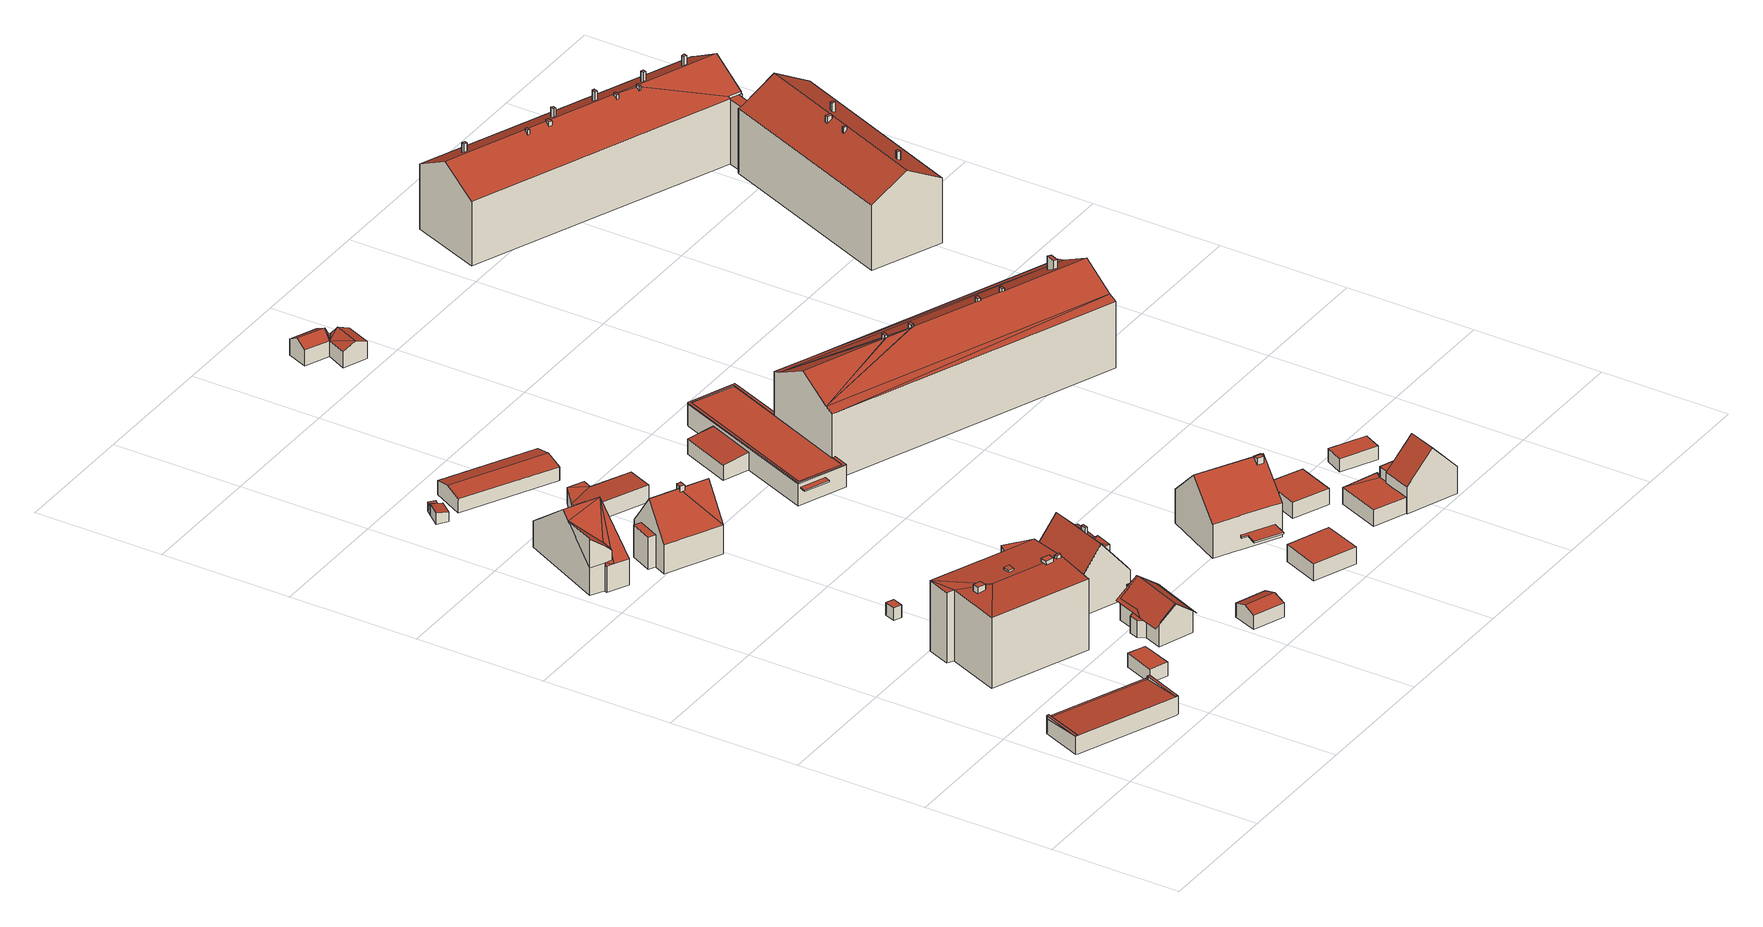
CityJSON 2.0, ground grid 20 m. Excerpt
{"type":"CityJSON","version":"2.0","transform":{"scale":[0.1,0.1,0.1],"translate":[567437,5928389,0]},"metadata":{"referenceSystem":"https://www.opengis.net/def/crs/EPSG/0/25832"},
"CityObjects":{
"building1":{"type":"Building","attributes":{"Grundfläche 2D":"115.410833","Grundhöhe NN":"0.922"},"children":["building1-1","building1-2"],"geometry":[{"type":"Solid","lod":"3","boundaries":[[[[0,1,2,3,4,5,6,7]],[[4,8,9,5]],[[0,7,10,11,12,13,2,1]],[[13,14,3,2]],[[14,15,4,3]],[[15,16,8,4]],[[16,17,9,8]],[[17,18,5,9]],[[18,19,6,5]],[[19,10,7,6]],[[11,10,19,18,17,16,15,14,13,12]]]],"semantics":{"surfaces":[{"type":"RoofSurface"},{"type":"WallSurface"},{"type":"GroundSurface"}],"values":[[0,0,1,1,1,1,1,1,1,1,2]]}}]},
"building1-1":{"type":"BuildingInstallation","parents":["building1"],"geometry":[{"type":"MultiSurface","lod":"3","boundaries":[[[1,2,20,21,22]],[[2,3,20]],[[23,22,21,20,3,4]],[[22,23,1]]],"semantics":{"surfaces":[{"type":"RoofSurface"},{"type":"WallSurface"}],"values":[0,1,1,1]}}]},
"building1-2":{"type":"BuildingInstallation","parents":["building1"],"geometry":[{"type":"MultiSurface","lod":"3","boundaries":[[[7,0,24,25]],[[25,24,5,6]],[[25,6,7]],[[0,5,24]]],"semantics":{"surfaces":[{"type":"RoofSurface"},{"type":"WallSurface"}],"values":[0,1,1,1]}}]},
"building2":{"type":"Building","attributes":{"Grundfläche 2D":"14.601699","Grundhöhe NN":"0.722"},"geometry":[{"type":"Solid","lod":"3","boundaries":[[[[26,27,28,29]],[[30,31,29,28]],[[31,32,26,29]],[[32,33,27,26]],[[33,30,28,27]],[[33,32,31,30]]]],"semantics":{"surfaces":[{"type":"RoofSurface"},{"type":"WallSurface"},{"type":"GroundSurface"}],"values":[[0,1,1,1,1,2]]}}]},
"building3":{"type":"Building","attributes":{"Grundfläche 2D":"208.062470","Grundhöhe NN":"0.824"},"children":["building3-1","building3-2","building3-3","building3-4","building3-5"],"geometry":[{"type":"Solid","lod":"3","boundaries":[[[[34,35,36]],[[35,37,36]],[[38,37,35]],[[39,40,41,42,37,38,43]],[[36,37,42,41,40,39,44,45]],[[46,45,44]],[[34,36,47,48]],[[35,34,48,49]],[[38,35,49,50]],[[43,38,50,51]],[[44,39,43,51,52]],[[46,44,52,53]],[[45,46,53,54]],[[36,45,54,47]],[[48,47,54,53,52,51,50,49]]]],"semantics":{"surfaces":[{"type":"RoofSurface"},{"type":"WallSurface"},{"type":"GroundSurface"}],"values":[[0,0,0,0,0,0,1,1,1,1,1,1,1,1,2]]}}]},
"building3-1":{"type":"BuildingInstallation","parents":["building3"],"geometry":[{"type":"MultiSurface","lod":"3","boundaries":[[[55,56,57,58]],[[59,56,55,60,40]],[[57,56,59,61]],[[62,58,57,61,41]],[[55,58,62,60]]],"semantics":{"surfaces":[{"type":"RoofSurface"},{"type":"WallSurface"}],"values":[0,1,1,1,1]}}]},
"building3-2":{"type":"BuildingInstallation","parents":["building3"],"geometry":[{"type":"MultiSurface","lod":"3","boundaries":[[[63,64,65,66]],[[66,65,67,68]],[[63,66,68,69]],[[64,63,69,70]],[[65,64,70,67]]],"semantics":{"surfaces":[{"type":"RoofSurface"},{"type":"WallSurface"}],"values":[0,1,1,1,1]}}]},
"building3-3":{"type":"BuildingInstallation","parents":["building3"],"geometry":[{"type":"MultiSurface","lod":"3","boundaries":[[[71,72,73,74]],[[74,73,75,76]],[[71,74,76,77]],[[72,71,77,78]],[[73,72,78,75]]],"semantics":{"surfaces":[{"type":"RoofSurface"},{"type":"WallSurface"}],"values":[0,1,1,1,1]}}]},
"building3-4":{"type":"BuildingInstallation","parents":["building3"],"geometry":[{"type":"MultiSurface","lod":"3","boundaries":[[[79,80,81,82,83,84]],[[85,86,82,81,87]],[[83,82,86,88]],[[88,42,89,90,80,79,84,83]],[[81,80,90,87]]],"semantics":{"surfaces":[{"type":"RoofSurface"},{"type":"WallSurface"}],"values":[0,1,1,1,1]}}]},
"building3-5":{"type":"BuildingInstallation","parents":["building3"],"geometry":[{"type":"MultiSurface","lod":"3","boundaries":[[[91,92,93,94]],[[95,96,94,93]],[[97,95,93,92]],[[96,98,91,94]],[[98,97,92,91]],[[97,98,96,95]]],"semantics":{"surfaces":[{"type":"RoofSurface"},{"type":"WallSurface"},{"type":"OuterCeilingSurface"}],"values":[0,1,1,1,1,2]}}]},
"building4":{"type":"Building","attributes":{"Grundfläche 2D":"2.267957","Grundhöhe NN":"0.990"},"geometry":[{"type":"Solid","lod":"3","boundaries":[[[[99,100,101,102]],[[103,104,102,101]],[[104,105,99,102]],[[105,106,100,99]],[[106,103,101,100]],[[106,105,104,103]]]],"semantics":{"surfaces":[{"type":"RoofSurface"},{"type":"WallSurface"},{"type":"GroundSurface"}],"values":[[0,1,1,1,1,2]]}}]},
"building5":{"type":"Building","attributes":{"Grundfläche 2D":"85.194456","Grundhöhe NN":"0.977"},"children":["building5-1","building5-2","building5-3"],"geometry":[{"type":"Solid","lod":"3","boundaries":[[[[107,108,109,110,111,112,113,114]],[[115,116,117,118,119,120]],[[112,117,116]],[[111,117,112]],[[121,122,123]],[[124,123,122,117,111,110,109]],[[125,117,122]],[[107,114,126,123,124,108]],[[109,108,124]],[[113,112,126,114]],[[126,112,116,115,120,127,128]],[[123,126,128,129]],[[121,123,129,130]],[[125,122,121,130,131]],[[118,117,125,131,132,119]],[[120,119,132,127]],[[132,131,130,129,128,127]]]],"semantics":{"surfaces":[{"type":"RoofSurface"},{"type":"WallSurface"},{"type":"GroundSurface"}],"values":[[0,0,0,0,0,0,0,1,1,1,1,1,1,1,1,1,2]]}}]},
"building5-1":{"type":"BuildingInstallation","parents":["building5"],"geometry":[{"type":"MultiSurface","lod":"3","boundaries":[[[133,134,135,136,137,138]],[[139,138,137,136,140,141]],[[133,138,139,142]],[[143,135,134,133,142,144]],[[136,135,143,140]]],"semantics":{"surfaces":[{"type":"RoofSurface"},{"type":"WallSurface"}],"values":[0,1,1,1,1]}}]},
"building5-2":{"type":"BuildingInstallation","parents":["building5"],"geometry":[{"type":"MultiSurface","lod":"3","boundaries":[[[145,146,147,148,149,150,151]],[[152,153,154,149,148,147]],[[154,155,150,149]],[[155,156,151,150]],[[156,157,145,151]],[[145,157,152,147,146]]],"semantics":{"surfaces":[{"type":"RoofSurface"},{"type":"WallSurface"}],"values":[0,1,1,1,1,1]}}]},
"building5-3":{"type":"BuildingInstallation","parents":["building5"],"geometry":[{"type":"MultiSurface","lod":"3","boundaries":[[[158,159,160,161]],[[162,163,161,160]],[[163,164,158,161]],[[164,165,159,158]],[[165,162,160,159]],[[165,164,163,162]]],"semantics":{"surfaces":[{"type":"RoofSurface"},{"type":"WallSurface"},{"type":"OuterCeilingSurface"}],"values":[0,1,1,1,1,2]}}]},
"building6":{"type":"Building","attributes":{"Grundfläche 2D":"4.482988","Grundhöhe NN":"0.812"},"geometry":[{"type":"Solid","lod":"3","boundaries":[[[[166,167,168,169]],[[167,166,170,171]],[[168,167,171,172]],[[169,168,172,173]],[[166,169,173,170]],[[172,171,170,173]]]],"semantics":{"surfaces":[{"type":"RoofSurface"},{"type":"WallSurface"},{"type":"GroundSurface"}],"values":[[0,1,1,1,1,2]]}}]},
"building7":{"type":"Building","attributes":{"Grundfläche 2D":"52.013666","Grundhöhe NN":"0.354"},"children":["building7-1"],"geometry":[{"type":"Solid","lod":"3","boundaries":[[[[174,175,176,177]],[[178,179,180,181,182,183,184,185,186]],[[187,188,189,183,182,181,190,191]],[[189,184,183]],[[192,193,194,195,196,183]],[[197,183,196,198]],[[176,199,200,201,197,198,202,177]],[[203,182,201,200,204]],[[192,203,204,195,194,193]],[[205,174,177,202]],[[206,199,176,175]],[[175,174,205,206]],[[199,206,205,202,198,196,195,204,200]],[[182,181,180,179,178,186,185,184,183,197,201]],[[190,181,182,203,192,183,184,189,188,187,191]]]],"semantics":{"surfaces":[{"type":"RoofSurface"},{"type":"WallSurface"},{"type":"GroundSurface"}],"values":[[0,0,0,0,1,1,1,1,1,1,1,1,2,0,0]]}}]},
"building7-1":{"type":"BuildingInstallation","parents":["building7"],"geometry":[{"type":"MultiSurface","lod":"3","boundaries":[[[207,208,209,210,211,193,212]],[[211,213,194,193]],[[212,193,194,214]],[[207,212,214,215]],[[208,207,215,216]],[[209,208,216,217]],[[218,213,211,210]],[[210,209,217,218]],[[214,194,213,218,217,216,215]]],"semantics":{"surfaces":[{"type":"RoofSurface"},{"type":"WallSurface"},{"type":"OuterCeilingSurface"}],"values":[0,1,1,1,1,1,1,1,2]}}]},
"building8":{"type":"Building","attributes":{"Grundfläche 2D":"1.202273","Grundhöhe NN":"0.799"},"geometry":[{"type":"Solid","lod":"3","boundaries":[[[[219,220,221,222]],[[173,223,222,221]],[[223,224,219,222]],[[224,225,220,219]],[[225,173,221,220]],[[225,224,223,173]]]],"semantics":{"surfaces":[{"type":"RoofSurface"},{"type":"WallSurface"},{"type":"GroundSurface"}],"values":[[0,1,1,1,1,2]]}}]},
"building9":{"type":"Building","attributes":{"Grundfläche 2D":"87.547357","Grundhöhe NN":"0.305"},"children":["building9-1","building9-2"],"geometry":[{"type":"Solid","lod":"3","boundaries":[[[[226,227,228,229,230,231,232,233,234,235,236]],[[237,228,230]],[[228,237,229]],[[228,227,238,239]],[[230,228,239,231]],[[230,229,237]],[[240,241,242,243]],[[244,245,246,247]],[[242,241,248,249]],[[243,242,249,250]],[[240,243,250,251]],[[246,245,252,253]],[[247,246,253,254]],[[244,247,254,255]],[[240,251,256,238,227,226,236,257,248,241]],[[239,238,256,258]],[[232,231,239,258,259]],[[244,255,257,236,235,234,233,232,259,252,245]],[[252,259,258,256,251,250,249,248,257,255,254,253]]]],"semantics":{"surfaces":[{"type":"RoofSurface"},{"type":"WallSurface"},{"type":"GroundSurface"}],"values":[[0,0,0,0,0,0,0,0,1,1,1,1,1,1,1,1,1,1,2]]}}]},
"building9-1":{"type":"BuildingInstallation","parents":["building9"],"geometry":[{"type":"MultiSurface","lod":"3","boundaries":[[[260,261,262,263,264,265,266,267]],[[266,265,268]],[[262,261,269]],[[269,270,271,268,265,264,263,262]]],"semantics":{"surfaces":[{"type":"RoofSurface"},{"type":"WallSurface"}],"values":[0,1,1,1]}}]},
"building9-2":{"type":"BuildingInstallation","parents":["building9"],"geometry":[{"type":"MultiSurface","lod":"3","boundaries":[[[272,273,274,275,276,277,278,279]],[[280,274,273,281]],[[237,229,282,277,276,275,274,280,230]],[[283,284,279,278,277,282]],[[272,279,284,228]],[[228,281,273,272]]],"semantics":{"surfaces":[{"type":"RoofSurface"},{"type":"WallSurface"}],"values":[0,1,1,1,1,1]}}]},
"building10":{"type":"Building","attributes":{"Grundfläche 2D":"95.408971","Grundhöhe NN":"0.649"},"children":["building10-1","building10-2","building10-3","building10-4"],"geometry":[{"type":"Solid","lod":"3","boundaries":[[[[285,286,287,288,289,290,291,292,293]],[[294,295,296,297,291,290,289,288]],[[287,286,285,293,298,299]],[[295,294,288,287,299,300]],[[297,296,295,300,301]],[[298,293,292,291,297,301]],[[300,299,298,301]]]],"semantics":{"surfaces":[{"type":"RoofSurface"},{"type":"WallSurface"},{"type":"GroundSurface"}],"values":[[0,0,1,1,1,1,2]]}}]},
"building10-1":{"type":"BuildingInstallation","parents":["building10"],"geometry":[{"type":"MultiSurface","lod":"3","boundaries":[[[302,303,304,305]],[[306,303,302,307,308]],[[306,309,304,303]],[[310,311,305,304,309]],[[311,307,302,305]]],"semantics":{"surfaces":[{"type":"RoofSurface"},{"type":"WallSurface"}],"values":[0,1,1,1,1]}}]},
"building10-2":{"type":"BuildingInstallation","parents":["building10"],"geometry":[{"type":"MultiSurface","lod":"3","boundaries":[[[312,313,314,315]],[[313,316,314]],[[317,312,315]],[[315,314,318,319]],[[315,319,317]],[[316,318,314]]],"semantics":{"surfaces":[{"type":"RoofSurface"},{"type":"WallSurface"}],"values":[0,0,0,1,1,1]}}]},
"building10-3":{"type":"BuildingInstallation","parents":["building10"],"geometry":[{"type":"MultiSurface","lod":"3","boundaries":[[[320,321,322,323]],[[324,325,323,322]],[[325,326,320,323]],[[326,327,321,320]],[[327,324,322,321]],[[327,326,325,324]]],"semantics":{"surfaces":[{"type":"RoofSurface"},{"type":"WallSurface"},{"type":"OuterCeilingSurface"}],"values":[0,1,1,1,1,2]}}]},
"building10-4":{"type":"BuildingInstallation","parents":["building10"],"geometry":[{"type":"MultiSurface","lod":"3","boundaries":[[[328,329,330,331]],[[332,333,331,330]],[[333,334,328,331]],[[334,335,329,328]],[[335,332,330,329]],[[335,334,333,332]]],"semantics":{"surfaces":[{"type":"RoofSurface"},{"type":"WallSurface"},{"type":"OuterCeilingSurface"}],"values":[0,1,1,1,1,2]}}]},
"building11":{"type":"Building","attributes":{"Grundfläche 2D":"19.928875","Grundhöhe NN":"0.539"},"geometry":[{"type":"Solid","lod":"3","boundaries":[[[[336,337,338,339]],[[340,336,339,341]],[[341,339,338,342,343]],[[340,341,343,344]],[[337,336,340,344,345]],[[338,337,345,342]],[[343,342,345,344]]]],"semantics":{"surfaces":[{"type":"RoofSurface"},{"type":"WallSurface"},{"type":"GroundSurface"}],"values":[[0,0,1,1,1,1,2]]}}]},
"building12":{"type":"Building","attributes":{"Grundfläche 2D":"51.781130","Grundhöhe NN":"0.776"},"geometry":[{"type":"Solid","lod":"3","boundaries":[[[[346,347,348,349,350]],[[351,346,352]],[[347,346,351]],[[353,354,350,349]],[[354,355,346,350]],[[355,356,352,346]],[[356,357,351,352]],[[357,358,347,351]],[[358,359,348,347]],[[359,353,349,348]],[[354,353,359,358,357,356,355]]]],"semantics":{"surfaces":[{"type":"RoofSurface"},{"type":"WallSurface"},{"type":"GroundSurface"}],"values":[[0,0,0,1,1,1,1,1,1,1,2]]}}]},
"building13":{"type":"Building","attributes":{"Grundfläche 2D":"85.894020","Grundhöhe NN":"0.990"},"geometry":[{"type":"Solid","lod":"3","boundaries":[[[[360,361,362,363]],[[364,360,363,365]],[[365,363,362,366,367]],[[364,365,367,368]],[[361,360,364,368,369]],[[362,361,369,366]],[[367,366,369,368]]]],"semantics":{"surfaces":[{"type":"RoofSurface"},{"type":"WallSurface"},{"type":"GroundSurface"}],"values":[[0,0,1,1,1,1,2]]}}]},
"building14":{"type":"Building","attributes":{"Grundfläche 2D":"17.292891","Grundhöhe NN":"0.315"},"geometry":[{"type":"Solid","lod":"3","boundaries":[[[[370,371,372,373]],[[374,371,370,375]],[[373,372,376,377]],[[375,370,373,377,378]],[[374,375,378,379]],[[372,371,380,376]],[[371,374,379,380]],[[379,378,377,376,380]]]],"semantics":{"surfaces":[{"type":"RoofSurface"},{"type":"WallSurface"},{"type":"GroundSurface"}],"values":[[0,0,1,1,1,1,1,2]]}}]},
"building15":{"type":"Building","attributes":{"Grundfläche 2D":"42.862883","Grundhöhe NN":"0.874"},"geometry":[{"type":"Solid","lod":"3","boundaries":[[[[381,382,383,384]],[[385,386,384,383]],[[386,387,381,384]],[[387,388,382,381]],[[388,385,383,382]],[[388,387,386,385]]]],"semantics":{"surfaces":[{"type":"RoofSurface"},{"type":"WallSurface"},{"type":"GroundSurface"}],"values":[[0,1,1,1,1,2]]}}]},
"building16":{"type":"Building","attributes":{"Grundfläche 2D":"34.795277","Grundhöhe NN":"1.139"},"geometry":[{"type":"Solid","lod":"3","boundaries":[[[[389,390,391,392]],[[393,394,392,391]],[[394,395,389,392]],[[395,396,390,389]],[[396,393,391,390]],[[396,395,394,393]]]],"semantics":{"surfaces":[{"type":"RoofSurface"},{"type":"WallSurface"},{"type":"GroundSurface"}],"values":[[0,1,1,1,1,2]]}}]},
"building17":{"type":"Building","attributes":{"Grundfläche 2D":"108.712323","Grundhöhe NN":"0.981"},"children":["building17-1","building17-2","building17-3"],"geometry":[{"type":"Solid","lod":"3","boundaries":[[[[397,398,399,400,401]],[[402,403,404,401,400,399,405,406,407]],[[405,399,398,408,409]],[[410,411,403,402,407,406,405,409,412]],[[397,401,404,403,411,413]],[[398,397,413,408]],[[411,410,412,409,408,413]]]],"semantics":{"surfaces":[{"type":"RoofSurface"},{"type":"WallSurface"},{"type":"GroundSurface"}],"values":[[0,0,1,1,1,1,2]]}}]},
"building17-1":{"type":"BuildingInstallation","parents":["building17"],"geometry":[{"type":"MultiSurface","lod":"3","boundaries":[[[414,415,416,417]],[[416,415,418,419]],[[414,417,420,421]],[[417,416,419,420]],[[415,414,421,418]]],"semantics":{"surfaces":[{"type":"RoofSurface"},{"type":"WallSurface"}],"values":[0,1,1,1,1]}}]},
"building17-2":{"type":"BuildingInstallation","parents":["building17"],"geometry":[{"type":"MultiSurface","lod":"3","boundaries":[[[422,423,424,425]],[[423,422,426,427]],[[424,423,427,428]],[[425,424,428,429]],[[426,422,425,429]]],"semantics":{"surfaces":[{"type":"RoofSurface"},{"type":"WallSurface"}],"values":[0,1,1,1,1]}}]},
"building17-3":{"type":"BuildingInstallation","parents":["building17"],"geometry":[{"type":"MultiSurface","lod":"3","boundaries":[[[430,431,432,433,434,435,436]],[[432,437,438,433]],[[434,433,438,439]],[[440,436,435,434,439,441]],[[430,436,440,442]],[[431,430,442,443]],[[432,431,443,437]],[[440,441,439,438,437,443,442]]],"semantics":{"surfaces":[{"type":"RoofSurface"},{"type":"WallSurface"},{"type":"OuterCeilingSurface"}],"values":[0,1,1,1,1,1,1,2]}}]},
"building18":{"type":"Building","attributes":{"Grundfläche 2D":"192.956608","Grundhöhe NN":"1.054"},"children":["building18-1"],"geometry":[{"type":"Solid","lod":"3","boundaries":[[[[444,445,446,447,448,449,450,451,452,453,454,455,456,457,458]],[[459,460,461,462,463,464,465]],[[466,462,451,450]],[[452,451,462,461]],[[461,460,453,452]],[[460,459,454,453]],[[455,454,459,465]],[[465,464,456,455]],[[464,467,457,456]],[[467,468,469,444,458,457]],[[469,470,445,444]],[[470,471,472,447,446,445]],[[472,473,474,449,448,447]],[[474,466,450,449]],[[475,469,468,467,476,477]],[[470,469,475,478]],[[479,472,471,470,478,480]],[[474,473,472,479,481,482]],[[466,474,482,483]],[[463,462,466,483,484]],[[464,463,484,485]],[[467,464,485,476]],[[480,478,475,477,476,485,484,483,482,481,479]]]],"semantics":{"surfaces":[{"type":"RoofSurface"},{"type":"WallSurface"},{"type":"GroundSurface"}],"values":[[0,0,1,1,1,1,1,1,1,1,1,1,1,1,1,1,1,1,1,1,1,1,2]]}}]},
"building18-1":{"type":"BuildingInstallation","parents":["building18"],"geometry":[{"type":"MultiSurface","lod":"3","boundaries":[[[486,487,488,489]],[[490,491,489,488]],[[491,492,486,489]],[[492,493,487,486]],[[493,490,488,487]],[[493,492,491,490]]],"semantics":{"surfaces":[{"type":"RoofSurface"},{"type":"WallSurface"},{"type":"OuterCeilingSurface"}],"values":[0,1,1,1,1,2]}}]},
"building19":{"type":"Building","attributes":{"Grundfläche 2D":"36.204949","Grundhöhe NN":"0.936"},"geometry":[{"type":"Solid","lod":"3","boundaries":[[[[494,495,496,497]],[[498,499,497,496]],[[499,500,494,497]],[[500,501,495,494]],[[501,498,496,495]],[[501,500,499,498]]]],"semantics":{"surfaces":[{"type":"RoofSurface"},{"type":"WallSurface"},{"type":"GroundSurface"}],"values":[[0,1,1,1,1,2]]}}]},
"building20":{"type":"Building","attributes":{"Grundfläche 2D":"31.532326","Grundhöhe NN":"0.245"},"geometry":[{"type":"Solid","lod":"3","boundaries":[[[[502,503,504]],[[505,506,504,507]],[[502,504,506]],[[502,506,508]],[[509,502,510]],[[511,502,509]],[[512,513,502,511]],[[514,512,511,515]],[[507,504,503,516,517]],[[505,507,517,518]],[[508,506,505,518,519]],[[503,502,520,516]],[[508,510,502]],[[510,508,519,521,509]],[[515,511,509,521,522]],[[514,515,522,523]],[[513,512,514,523,524]],[[502,513,524,520]],[[523,522,521,519,518,517,516,520,524]]]],"semantics":{"surfaces":[{"type":"RoofSurface"},{"type":"WallSurface"},{"type":"GroundSurface"}],"values":[[0,0,0,0,0,0,0,0,1,1,1,1,1,1,1,1,1,1,2]]}}]},
"building21":{"type":"Building","attributes":{"Grundfläche 2D":"91.174433","Grundhöhe NN":"0.776"},"geometry":[{"type":"Solid","lod":"3","boundaries":[[[[525,526,527,528]],[[529,530,531]],[[529,531,532]],[[533,534,535,529,532,536]],[[537,538,539,540,541]],[[542,543,544,545,540,539]],[[527,526,546,547]],[[529,528,527,547,548,530]],[[528,529,535,525]],[[531,530,548,549]],[[532,531,549,550]],[[536,532,550,551]],[[533,536,551,552]],[[541,540,545,553,554]],[[537,541,554,555]],[[535,534,543,542,539,538,537,555,546,526,525]],[[552,553,545,544,543,534,533]],[[550,549,548,547,546,555,554,553,552,551]]]],"semantics":{"surfaces":[{"type":"RoofSurface"},{"type":"WallSurface"},{"type":"GroundSurface"}],"values":[[0,0,0,0,0,0,1,1,1,1,1,1,1,1,1,1,1,2]]}}]},
"building22":{"type":"Building","attributes":{"Grundfläche 2D":"620.116190","Grundhöhe NN":"1.040"},"children":["building22-1","building22-2","building22-3","building22-4","building22-5","building22-6"],"geometry":[{"type":"Solid","lod":"3","boundaries":[[[[556,557,558,559]],[[560,556,561]],[[562,563,564,565,566,567,557,556,568]],[[562,568,569]],[[569,568,556,568]],[[562,569,570]],[[570,569,568,556]],[[556,571,572,573,570]],[[560,572,571]],[[571,556,560]],[[574,560,561]],[[574,575,576,577]],[[577,567,566,565,564,563,562,574]],[[574,562,573]],[[562,570,573]],[[574,573,572]],[[572,560,574]],[[578,577,576]],[[579,558,557]],[[575,574,561,556,559,580,581]],[[578,576,575,581,582]],[[579,557,567,577,578,582,583]],[[559,558,579,583,580]],[[582,581,580,583]]]],"semantics":{"surfaces":[{"type":"RoofSurface"},{"type":"WallSurface"},{"type":"GroundSurface"}],"values":[[0,0,0,0,0,0,0,0,0,0,0,0,0,0,0,0,0,0,0,1,1,1,1,2]]}}]},
"building22-1":{"type":"BuildingInstallation","parents":["building22"],"geometry":[{"type":"MultiSurface","lod":"3","boundaries":[[[584,585,586,587,588]],[[589,586,585,584,590,566]],[[589,591,587,586]],[[587,591,565,588]],[[584,588,565,590]]],"semantics":{"surfaces":[{"type":"RoofSurface"},{"type":"WallSurface"}],"values":[0,1,1,1,1]}}]},
"building22-2":{"type":"BuildingInstallation","parents":["building22"],"geometry":[{"type":"MultiSurface","lod":"3","boundaries":[[[592,593,594,595,596,597]],[[562,598,593,592]],[[598,599,594,593]],[[599,568,595,594]],[[568,570,596,595]],[[570,569,597,596]],[[592,597,569,562]]],"semantics":{"surfaces":[{"type":"RoofSurface"},{"type":"WallSurface"}],"values":[0,1,1,1,1,1,1]}}]},
"building22-3":{"type":"BuildingInstallation","parents":["building22"],"geometry":[{"type":"MultiSurface","lod":"3","boundaries":[[[600,601,602,603,604]],[[605,564,606,602,601,600]],[[606,607,603,602]],[[607,563,604,603]],[[600,604,563,605]]],"semantics":{"surfaces":[{"type":"RoofSurface"},{"type":"WallSurface"}],"values":[0,1,1,1,1]}}]},
"building22-4":{"type":"BuildingInstallation","parents":["building22"],"geometry":[{"type":"MultiSurface","lod":"3","boundaries":[[[608,609,610,611]],[[611,610,612,613]],[[608,611,613,614]],[[609,608,614,615]],[[610,609,615,612]]],"semantics":{"surfaces":[{"type":"RoofSurface"},{"type":"WallSurface"}],"values":[0,1,1,1,1]}}]},
"building22-5":{"type":"BuildingInstallation","parents":["building22"],"geometry":[{"type":"MultiSurface","lod":"3","boundaries":[[[616,617,618,619,620]],[[618,617,572,621]],[[619,618,621,622]],[[620,619,622,571]],[[616,620,571,560]],[[572,617,616,560]]],"semantics":{"surfaces":[{"type":"RoofSurface"},{"type":"WallSurface"}],"values":[0,1,1,1,1,1]}}]},
"building22-6":{"type":"BuildingInstallation","parents":["building22"],"geometry":[{"type":"MultiSurface","lod":"3","boundaries":[[[623,624,625,626]],[[627,628,626,625]],[[629,627,625,624]],[[628,630,623,626]],[[630,629,624,623]],[[629,630,628,627]]],"semantics":{"surfaces":[{"type":"RoofSurface"},{"type":"WallSurface"},{"type":"OuterCeilingSurface"}],"values":[0,1,1,1,1,2]}}]},
"building23":{"type":"Building","attributes":{"Grundfläche 2D":"18.198868","Grundhöhe NN":"0.919"},"geometry":[{"type":"Solid","lod":"3","boundaries":[[[[631,632,633,634]],[[635,636,634,633]],[[636,637,631,634]],[[637,638,632,631]],[[638,635,633,632]],[[638,637,636,635]]]],"semantics":{"surfaces":[{"type":"RoofSurface"},{"type":"WallSurface"},{"type":"GroundSurface"}],"values":[[0,1,1,1,1,2]]}}]},
"building24":{"type":"Building","attributes":{"Grundfläche 2D":"523.369257","Grundhöhe NN":"1.445"},"children":["building24-1","building24-2","building24-3","building24-4","building24-5","building24-6","building24-7","building24-8","building24-9"],"geometry":[{"type":"Solid","lod":"3","boundaries":[[[[639,640,641,642,643,642,644,645]],[[646,647,648,649,650,651,652,641,640,639]],[[642,641,652,651,650,653,654,644]],[[643,642,644,642]],[[655,648,647,646,639,645,656,657]],[[649,648,655,658]],[[653,650,649,658,659]],[[654,653,659,660]],[[644,654,660,661]],[[645,644,661,656]],[[660,659,658,655,657,656,661]]]],"semantics":{"surfaces":[{"type":"RoofSurface"},{"type":"WallSurface"},{"type":"GroundSurface"}],"values":[[0,0,0,0,1,1,1,1,1,1,2]]}}]},
"building24-1":{"type":"BuildingInstallation","parents":["building24"],"geometry":[{"type":"MultiSurface","lod":"3","boundaries":[[[662,663,664,665]],[[663,662,666,667]],[[665,664,668,669]],[[662,665,669,666]],[[664,663,667,668]]],"semantics":{"surfaces":[{"type":"RoofSurface"},{"type":"WallSurface"}],"values":[0,1,1,1,1]}}]},
"building24-2":{"type":"BuildingInstallation","parents":["building24"],"geometry":[{"type":"MultiSurface","lod":"3","boundaries":[[[670,671,672,673]],[[674,652,671,670]],[[652,675,672,671]],[[673,672,675,676]],[[676,674,670,673]]],"semantics":{"surfaces":[{"type":"RoofSurface"},{"type":"WallSurface"}],"values":[0,1,1,1,1]}}]},
"building24-3":{"type":"BuildingInstallation","parents":["building24"],"geometry":[{"type":"MultiSurface","lod":"3","boundaries":[[[677,678,679,680,681,682]],[[683,681,680,679,684,642]],[[682,681,683,643]],[[677,682,643,685]],[[678,677,685,686]],[[679,678,686,684]]],"semantics":{"surfaces":[{"type":"RoofSurface"},{"type":"WallSurface"}],"values":[0,1,1,1,1,1]}}]},
"building24-4":{"type":"BuildingInstallation","parents":["building24"],"geometry":[{"type":"MultiSurface","lod":"3","boundaries":[[[687,688,689,690]],[[690,689,691,692]],[[687,690,692,693]],[[688,687,693,694]],[[689,688,694,691]]],"semantics":{"surfaces":[{"type":"RoofSurface"},{"type":"WallSurface"}],"values":[0,1,1,1,1]}}]},
"building24-5":{"type":"BuildingInstallation","parents":["building24"],"geometry":[{"type":"MultiSurface","lod":"3","boundaries":[[[695,696,697,698]],[[696,695,699,700]],[[700,701,697,696]],[[701,702,698,697]],[[702,699,695,698]]],"semantics":{"surfaces":[{"type":"RoofSurface"},{"type":"WallSurface"}],"values":[0,1,1,1,1]}}]},
"building24-6":{"type":"BuildingInstallation","parents":["building24"],"geometry":[{"type":"MultiSurface","lod":"3","boundaries":[[[703,704,705,706]],[[706,705,707,708]],[[703,706,708,709]],[[704,703,709,710]],[[705,704,710,707]]],"semantics":{"surfaces":[{"type":"RoofSurface"},{"type":"WallSurface"}],"values":[0,1,1,1,1]}}]},
"building24-7":{"type":"BuildingInstallation","parents":["building24"],"geometry":[{"type":"MultiSurface","lod":"3","boundaries":[[[711,712,713,714]],[[714,713,715,716]],[[711,714,716,717]],[[717,718,712,711]],[[718,715,713,712]]],"semantics":{"surfaces":[{"type":"RoofSurface"},{"type":"WallSurface"}],"values":[0,1,1,1,1]}}]},
"building24-8":{"type":"BuildingInstallation","parents":["building24"],"geometry":[{"type":"MultiSurface","lod":"3","boundaries":[[[719,720,721,722]],[[722,721,723,724]],[[719,722,724,725]],[[720,719,725,726]],[[721,720,726,723]]],"semantics":{"surfaces":[{"type":"RoofSurface"},{"type":"WallSurface"}],"values":[0,1,1,1,1]}}]},
"building24-9":{"type":"BuildingInstallation","parents":["building24"],"geometry":[{"type":"MultiSurface","lod":"3","boundaries":[[[727,728,729,730]],[[730,729,731,732]],[[727,730,732,733]],[[728,727,733,734]],[[729,728,734,731]]],"semantics":{"surfaces":[{"type":"RoofSurface"},{"type":"WallSurface"}],"values":[0,1,1,1,1]}}]},
"building25":{"type":"Building","attributes":{"Grundfläche 2D":"355.464228","Grundhöhe NN":"1.445"},"children":["building25-1","building25-2","building25-3","building25-4"],"geometry":[{"type":"Solid","lod":"3","boundaries":[[[[735,736,737,738,739]],[[740,741,742,739,738,737]],[[743,744,745,746,747,748,749,750,751]],[[748,747,752,753]],[[749,748,753,754]],[[750,749,754,656]],[[751,750,656,661]],[[755,744,743,751,661,660]],[[745,744,755,756]],[[746,745,756,757]],[[736,735,758,759]],[[746,741,740,737,736,759,752,747]],[[741,746,757,760,742]],[[758,735,739,742,760]],[[758,760,757,756,755,660,661,656,754,753,752,759]]]],"semantics":{"surfaces":[{"type":"RoofSurface"},{"type":"WallSurface"},{"type":"GroundSurface"}],"values":[[0,0,0,1,1,1,1,1,1,1,1,1,1,1,2]]}}]},
"building25-1":{"type":"BuildingInstallation","parents":["building25"],"geometry":[{"type":"MultiSurface","lod":"3","boundaries":[[[761,762,763,764]],[[764,763,765,766]],[[761,764,766,767]],[[762,761,767,768]],[[763,762,768,765]]],"semantics":{"surfaces":[{"type":"RoofSurface"},{"type":"WallSurface"}],"values":[0,1,1,1,1]}}]},
"building25-2":{"type":"BuildingInstallation","parents":["building25"],"geometry":[{"type":"MultiSurface","lod":"3","boundaries":[[[769,770,771,772]],[[772,771,773,774]],[[769,772,774,775]],[[770,769,775,776]],[[771,770,776,773]]],"semantics":{"surfaces":[{"type":"RoofSurface"},{"type":"WallSurface"}],"values":[0,1,1,1,1]}}]},
"building25-3":{"type":"BuildingInstallation","parents":["building25"],"geometry":[{"type":"MultiSurface","lod":"3","boundaries":[[[777,778,779,780]],[[780,779,781,782]],[[777,780,782,783]],[[778,777,783,784]],[[779,778,784,781]]],"semantics":{"surfaces":[{"type":"RoofSurface"},{"type":"WallSurface"}],"values":[0,1,1,1,1]}}]},
"building25-4":{"type":"BuildingInstallation","parents":["building25"],"geometry":[{"type":"MultiSurface","lod":"3","boundaries":[[[785,786,787,788]],[[788,787,789,790]],[[785,788,790,791]],[[786,785,791,792]],[[787,786,792,789]]],"semantics":{"surfaces":[{"type":"RoofSurface"},{"type":"WallSurface"}],"values":[0,1,1,1,1]}}]},
"building26":{"type":"Building","attributes":{"Grundfläche 2D":"83.166673","Grundhöhe NN":"1.464"},"children":["building26-1"],"geometry":[{"type":"Solid","lod":"3","boundaries":[[[[793,794,795,796,797,798,799,800,801,802]],[[803,804,799,798,797,796,795,805,806]],[[800,799,804,807]],[[801,800,807,808]],[[802,801,808,809]],[[793,802,809,810]],[[794,793,810,811]],[[795,794,811,805]],[[805,811,810,809,808,807,804,803,806]]]],"semantics":{"surfaces":[{"type":"RoofSurface"},{"type":"WallSurface"},{"type":"GroundSurface"}],"values":[[0,1,1,1,1,1,1,1,2]]}}]},
"building26-1":{"type":"BuildingInstallation","parents":["building26"],"geometry":[{"type":"MultiSurface","lod":"3","boundaries":[[[812,813,814,815]],[[815,814,795,796]],[[812,815,796,793]],[[813,812,793,794]],[[814,813,794,795]]],"semantics":{"surfaces":[{"type":"RoofSurface"},{"type":"WallSurface"}],"values":[0,1,1,1,1]}}]}
},
"vertices":[
[13,90,38],[164,29,38],[168,28,38],[192,88,33],[190,88,33],[37,151,33],[34,152,33],[10,92,38],[192,91,33],[38,154,33],[10,92,9],[13,90,9],[164,29,9],[168,28,9],[192,88,9],[190,88,9],[192,91,9],[38,154,9],[37,151,9],[34,152,9],
[192,88,38],[190,88,38],[188,89,38],[188,89,33],
[37,151,38],[34,152,38],
[216,103,29],[244,92,29],[262,138,29],[235,149,29],[262,138,7],[235,149,7],[216,103,7],[244,92,7],
[115,360,119],[125,354,120],[129,394,120],[158,315,125],[92,275,120],[266,273,125],[263,274,125],[257,277,125],[250,279,125],[243,215,120],[290,330,120],[244,348,120],[253,359,120],[129,394,8],[115,360,8],[125,354,8],[92,275,8],[243,215,8],[290,330,8],[253,359,8],[244,348,8],
[262,271,130],[264,275,130],[257,278,130],[256,274,130],[264,275,125],[262,271,125],[257,278,125],[256,274,125],
[208,319,127],[199,322,127],[196,312,127],[204,309,127],[196,312,124],[204,309,124],[208,319,123],[199,322,123],
[134,330,132],[131,321,132],[143,316,132],[146,326,132],[143,316,123],[146,326,123],[134,330,122],[131,321,122],
[251,281,131],[252,283,131],[240,288,131],[236,278,131],[248,274,131],[250,279,131],[238,284,125],[236,278,125],[240,288,125],[248,274,125],[251,281,125],[252,283,125],
[207,372,50],[204,364,50],[226,356,50],[229,364,50],[226,356,48],[229,364,48],[204,364,48],[207,372,48],
[171,490,30],[165,474,30],[177,469,30],[183,485,30],[177,469,10],[183,485,10],[171,490,10],[165,474,10],
[25,842,81],[35,837,71],[45,856,71],[44,856,71],[44,857,72],[29,902,99],[6,855,99],[4,853,99],[64,973,58],[35,914,110],[87,888,110],[104,922,81],[120,955,51],[68,981,51],[23,838,51],[33,833,51],[25,842,54],[35,837,55],[55,822,51],[4,853,54],[68,981,10],[4,853,10],[25,842,10],[23,838,10],[55,822,10],[120,955,10],
[86,925,86],[83,920,90],[81,915,94],[88,912,94],[92,921,86],[93,921,86],[93,921,85],[88,912,93],[92,921,85],[86,925,85],[81,915,93],[83,920,89],
[84,962,59],[82,957,64],[80,954,67],[86,951,67],[87,951,67],[91,960,59],[85,963,59],[80,954,66],[86,951,66],[87,951,66],[91,960,58],[85,963,58],[84,962,58],
[115,916,41],[104,922,41],[91,895,41],[102,890,41],[91,895,39],[102,890,39],[115,916,39],[104,922,39],
[50,1123,26],[65,1112,23],[80,1131,23],[66,1142,26],[50,1123,8],[65,1112,8],[80,1131,8],[66,1142,8],
[313,193,31],[308,179,31],[314,168,31],[324,195,31],[317,191,35],[311,178,35],[298,144,35],[329,131,62],[330,133,62],[362,211,62],[362,213,62],[331,226,35],[319,197,35],[362,121,35],[395,200,35],[368,210,57],[357,120,39],[361,118,35],[391,200,38],[391,200,28],[391,200,26],[391,200,4],[362,211,4],[334,222,38],[334,222,4],[314,168,4],[304,142,4],[304,142,40],[324,195,4],[358,123,39],[358,123,4],[313,193,4],[308,179,4],
[388,242,28],[387,239,28],[381,241,28],[368,210,28],[367,209,28],[405,236,28],[367,209,26],[405,236,26],[388,242,26],[387,239,26],[381,241,26],[368,210,26],
[82,1143,22],[73,1150,22],[66,1142,22],[75,1135,22],[75,1135,8],[82,1143,8],[73,1150,8],
[137,854,74],[128,836,103],[170,815,103],[177,813,101],[176,812,103],[212,794,103],[229,829,49],[226,830,49],[191,847,49],[167,859,49],[145,870,49],[177,813,102],[112,802,49],[196,761,49],[121,821,54],[137,854,54],[126,859,54],[110,826,54],[181,852,31],[226,830,31],[237,853,31],[192,875,31],[137,854,3],[126,859,3],[110,826,3],[121,821,3],[226,830,3],[237,853,3],[192,875,3],[181,852,3],[112,802,3],[145,870,3],[196,761,3],[229,829,3],
[182,834,72],[184,833,72],[190,845,72],[189,845,72],[168,855,72],[166,856,72],[161,844,72],[169,840,72],[166,856,54],[190,845,53],[189,845,53],[168,855,54],
[170,815,108],[169,812,108],[175,809,108],[176,812,108],[177,813,108],[178,817,108],[173,819,108],[172,820,108],[175,809,98],[169,812,98],[178,817,96],[173,819,96],[172,820,96],
[326,343,49],[319,326,49],[298,274,49],[342,257,108],[356,293,108],[360,301,108],[378,350,108],[374,351,102],[335,367,49],[381,241,57],[387,239,49],[388,242,49],[424,332,49],[335,367,6],[298,274,6],[387,239,6],[424,332,6],
[362,291,113],[365,299,113],[361,300,113],[358,292,113],[365,299,101],[362,291,101],[363,294,101],[361,300,106],[361,299,106],[358,292,106],
[385,296,76],[383,289,76],[392,274,75],[402,299,75],[380,279,75],[390,304,75],[392,274,59],[402,299,60],
[319,346,46],[312,329,46],[319,326,46],[326,343,46],[319,326,44],[326,343,44],[319,346,44],[312,329,44],
[350,387,46],[341,365,50],[374,351,50],[384,374,46],[374,351,44],[384,374,44],[350,387,44],[341,365,44],
[413,74,34],[406,56,27],[454,38,27],[460,57,34],[420,93,27],[467,76,27],[454,38,5],[467,76,5],[420,93,5],[406,56,5],
[205,976,33],[154,974,34],[145,955,35],[247,910,35],[265,949,33],[187,1001,33],[212,990,33],[247,910,8],[265,949,8],[205,976,8],[212,990,8],[187,1001,8],[154,974,8],[145,955,8],
[99,1135,39],[87,1111,32],[227,1038,32],[239,1063,39],[112,1159,32],[251,1087,32],[227,1038,10],[251,1087,10],[112,1159,10],[87,1111,10],
[456,383,33],[438,338,33],[457,335,29],[474,375,29],[422,350,29],[439,390,29],[457,335,3],[474,375,3],[439,390,3],[422,350,3],[438,338,3],
[568,104,36],[546,48,36],[612,22,36],[634,79,36],[612,22,9],[634,79,9],[568,104,9],[546,48,9],
[372,926,35],[341,851,35],[381,835,39],[412,910,39],[381,835,11],[412,910,11],[372,926,11],[341,851,11],
[664,229,64],[570,281,64],[546,237,114],[627,193,114],[640,186,114],[606,147,64],[616,141,64],[636,178,105],[521,192,64],[558,172,64],[559,172,64],[570,281,10],[521,192,10],[559,172,10],[616,141,10],[558,172,10],[664,229,10],
[612,246,75],[608,237,85],[614,234,85],[618,242,75],[608,237,84],[614,234,84],[618,242,74],[612,246,74],
[632,180,116],[636,187,116],[626,192,116],[623,185,116],[632,180,105],[636,187,112],[626,192,112],[623,185,105],
[554,147,34],[594,125,34],[606,147,34],[559,172,34],[555,167,34],[556,166,34],[563,162,34],[606,147,32],[559,172,32],[555,167,32],[563,162,32],[556,166,32],[554,147,32],[594,125,32],
[507,935,47],[434,964,47],[432,961,47],[340,732,47],[410,704,47],[414,702,47],[423,725,47],[419,727,47],[411,707,47],[344,734,47],[436,960,47],[502,933,47],[468,849,47],[472,847,47],[506,932,47],[436,960,46],[344,734,46],[411,707,46],[419,727,46],[418,727,46],[468,849,46],[502,933,46],[423,725,46],[472,847,46],[506,932,46],[507,935,46],[434,964,46],[432,961,46],[340,732,46],[410,704,46],[414,702,46],[507,935,11],[472,847,11],[506,932,11],[434,964,11],[340,732,11],[432,961,11],[410,704,11],[414,702,11],[423,725,11],[418,727,11],[468,849,11],
[339,721,40],[377,706,40],[381,716,40],[343,731,40],[381,716,38],[343,731,38],[339,721,38],[377,706,38],
[742,187,34],[688,210,34],[664,154,34],[719,131,34],[664,154,9],[719,131,9],[742,187,9],[688,210,9],
[339,1469,27],[325,1439,27],[344,1431,37],[378,1462,29],[361,1470,37],[362,1424,29],[350,1474,31],[347,1476,32],[350,1474,32],[350,1483,37],[309,1501,37],[302,1485,27],[315,1517,27],[357,1500,27],[325,1439,2],[362,1424,2],[378,1462,2],[350,1474,2],[339,1469,2],[347,1476,2],[357,1500,2],[315,1517,2],[302,1485,2],
[773,72,51],[849,44,51],[855,59,51],[779,88,51],[779,88,34],[783,86,34],[787,97,34],[731,117,34],[755,32,34],[771,73,34],[773,72,34],[705,52,34],[850,43,51],[849,44,53],[812,58,96],[795,15,96],[834,0,51],[773,72,53],[771,73,51],[755,32,51],[755,30,51],[849,44,8],[855,59,8],[783,86,8],[787,97,8],[731,117,8],[705,52,8],[755,32,8],[755,30,8],[834,0,8],[850,43,8],
[463,838,121],[902,661,121],[511,831,116],[468,849,116],[570,737,151],[443,788,151],[614,720,151],[713,680,151],[717,679,151],[751,665,151],[754,664,151],[882,613,151],[611,722,150],[613,720,151],[611,721,151],[570,739,150],[573,736,151],[610,721,151],[424,740,121],[418,727,116],[423,725,116],[862,564,121],[857,552,116],[906,673,116],[468,849,10],[418,727,10],[857,552,10],[906,673,10],
[754,663,155],[754,664,155],[757,670,155],[753,671,155],[751,665,155],[757,670,147],[754,663,151],[753,671,147],
[614,720,155],[617,726,155],[613,728,155],[611,722,155],[611,721,155],[613,720,155],[617,726,147],[613,728,147],
[717,678,155],[717,679,155],[720,684,155],[716,686,155],[713,680,155],[717,678,151],[720,684,147],[716,686,147],
[851,656,156],[845,642,156],[851,640,156],[856,653,156],[851,640,143],[856,653,135],[851,656,135],[845,642,143],
[570,737,155],[573,736,155],[576,742,155],[572,744,155],[570,739,155],[576,742,147],[572,744,147],
[475,855,37],[472,847,37],[511,831,37],[515,840,37],[511,831,35],[515,840,35],[472,847,35],[475,855,35],
[849,134,30],[863,161,30],[809,188,30],[795,161,30],[809,188,9],[795,161,9],[849,134,9],[863,161,9],
[1055,1302,151],[929,1352,151],[896,1366,151],[932,1349,150],[931,1351,150],[1015,1259,119],[1035,1251,119],[1071,1342,125],[1072,1345,123],[1077,1355,117],[658,1524,117],[636,1470,151],[791,1408,151],[795,1406,151],[615,1416,117],[1014,1255,117],[1077,1355,14],[1035,1251,14],[1055,1302,14],[658,1524,14],[615,1416,14],[1014,1255,14],[1015,1259,14],
[755,1414,154],[759,1413,154],[761,1419,154],[758,1420,154],[755,1414,146],[759,1413,146],[761,1419,150],[758,1420,150],
[793,1399,154],[795,1406,154],[791,1408,154],[788,1401,154],[793,1399,146],[791,1408,150],[788,1401,146],
[929,1351,154],[927,1345,154],[930,1344,154],[932,1349,154],[932,1350,154],[931,1351,154],[932,1350,150],[930,1344,146],[929,1351,150],[927,1345,146],
[1018,1331,157],[1022,1329,157],[1024,1334,157],[1019,1335,157],[1024,1334,140],[1019,1335,140],[1018,1331,143],[1022,1329,143],
[822,1415,156],[818,1417,156],[816,1411,156],[820,1410,156],[822,1415,140],[818,1417,140],[816,1411,143],[820,1410,143],
[955,1356,157],[959,1354,157],[961,1359,157],[957,1361,157],[961,1359,140],[957,1361,140],[955,1356,143],[959,1354,143],
[895,1365,154],[893,1359,154],[896,1358,154],[899,1364,154],[896,1358,146],[899,1364,150],[895,1365,150],[893,1359,146],
[880,1386,157],[884,1384,157],[886,1390,157],[882,1391,157],[886,1390,140],[882,1391,140],[880,1386,143],[884,1384,143],
[681,1472,156],[679,1467,156],[683,1465,156],[685,1470,156],[683,1465,143],[685,1470,140],[681,1472,140],[679,1467,143],
[995,910,117],[1108,1188,117],[1054,1211,151],[1004,1086,151],[941,932,151],[1005,1231,119],[1000,1233,117],[887,954,117],[1014,1255,116],[1006,1233,116],[1001,1235,116],[1000,1233,116],[1020,1225,116],[1030,1251,116],[1034,1249,116],[1035,1251,116],[1015,1259,116],[1020,1225,14],[1030,1251,14],[1034,1249,14],[1006,1233,14],[1001,1235,14],[1000,1233,14],[995,910,14],[1108,1188,14],[887,954,14],
[987,1055,155],[989,1057,155],[983,1060,155],[982,1057,155],[983,1060,145],[982,1057,145],[987,1055,149],[989,1057,149],
[995,1094,155],[993,1090,155],[1001,1087,155],[1003,1091,155],[1001,1087,149],[1003,1091,149],[995,1094,144],[993,1090,144],
[970,968,155],[968,964,155],[973,962,155],[974,967,155],[973,962,140],[974,967,140],[970,968,143],[968,964,143],
[1029,1099,156],[1030,1103,156],[1026,1105,156],[1024,1101,156],[1026,1105,143],[1024,1101,143],[1029,1099,140],[1030,1103,140],
[1129,1318,39],[1130,1321,39],[1072,1345,39],[1071,1342,39],[1055,1302,39],[1035,1251,39],[1034,1249,39],[1030,1251,39],[1020,1225,39],[1081,1199,39],[1035,1251,15],[1034,1249,15],[1072,1345,15],[1055,1302,15],[1030,1251,15],[1020,1225,15],[1081,1199,15],[1129,1318,15],[1130,1321,15],
[1129,1318,42],[1130,1321,42],[1072,1345,42],[1071,1342,42]
]}
